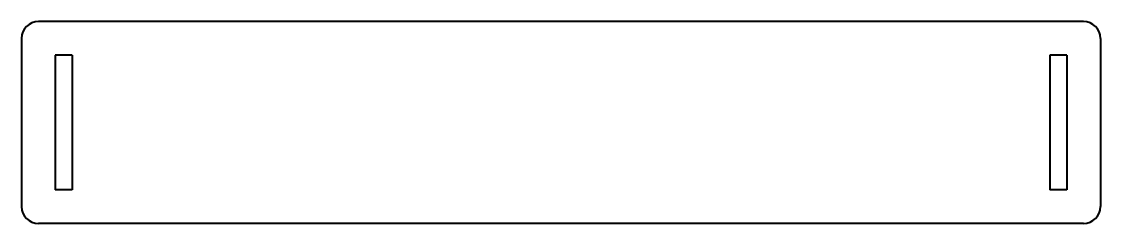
# Model space of a CAD drawing. Header units: millimetres. Extents: x -16 to 16, y -3 to 3.
import ezdxf

# ---------------------------------------------------------------- set-up
doc = ezdxf.new("R2010")
doc.units = ezdxf.units.MM
doc.layers.add('Visible', color=7, linetype='Continuous', lineweight=40)

msp = doc.modelspace()

# ---------------------------------------------------------------- linework, layer by layer
at = {"layer": 'Visible'}
for p, q in [((15.5, 3), (-15.5, 3)), ((-16, 2.5), (-16, -2.5)), ((16, 2.5), (16, -2.5)), ((-14.5, 2), (-15, 2)), ((-15, 2), (-15, -2)), ((-14.5, 2), (-14.5, -2)), ((14.5, 2), (14.5, -2)), ((15, 2), (14.5, 2)), ((15, 2), (15, -2)), ((-14.5, -2), (-15, -2)), ((15, -2), (14.5, -2)), ((15.5, -3), (-15.5, -3))]:
    msp.add_line(p, q, dxfattribs=at)
for centre, start, end in [((-15.5, 2.5), 90, 180), ((15.5, 2.5), 0, 90), ((-15.5, -2.5), 180, 270), ((15.5, -2.5), 270, 0)]:
    msp.add_arc(centre, 0.5, start, end, dxfattribs=at)

doc.saveas('drawing.dxf')
